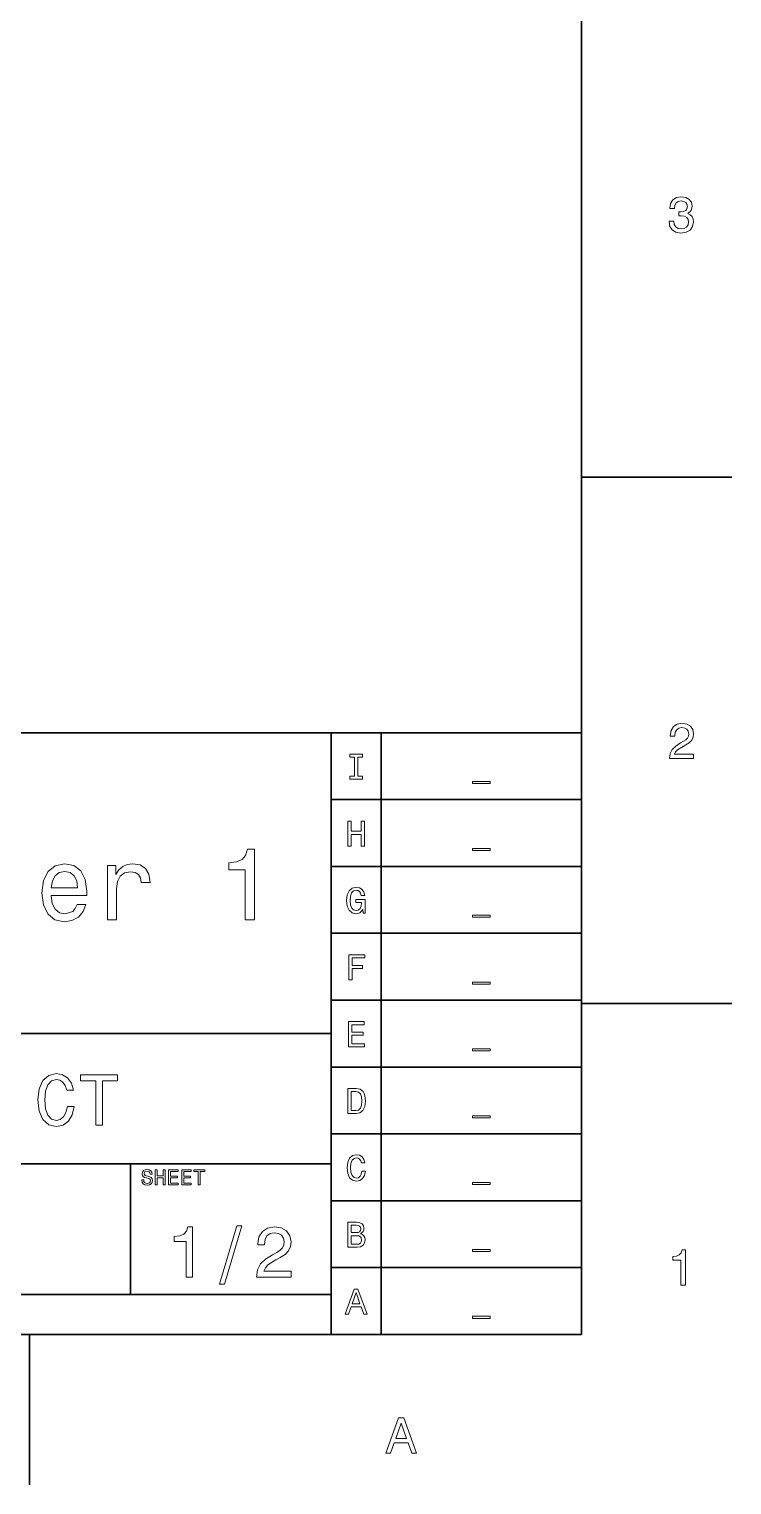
# Model space of a CAD drawing. Extents: x 0 to 1189, y 0 to 841.
# Drawn here: x 1113.9 to 1184, y 5 to 150.2 of the extents above; entities that cross this region are included whole.
import ezdxf

# ---------------------------------------------------------------- set-up
doc = ezdxf.new("R2010")
doc.units = 0

msp = doc.modelspace()

# ---------------------------------------------------------------- linework, layer by layer
at = {"color": 7, "lineweight": 35}
for p, q in [((1169, 20), (1169, 821)), ((979, 80), (1169, 80)), ((1144, 20), (1144, 80)), ((1149, 20), (1149, 80)), ((1169, 80), (1169, 20)), ((1144, 73.333336), (1169, 73.333336)), ((1144, 66.666664), (1169, 66.666664)), ((1144, 60), (1169, 60)), ((1144, 53.333332), (1169, 53.333332)), ((979, 50), (1144, 50)), ((1144, 46.666668), (1169, 46.666668)), ((1144, 40), (1169, 40)), ((979, 37), (1144, 37)), ((1144, 33.333332), (1169, 33.333332)), ((1144, 26.666666), (1169, 26.666666)), ((979, 24), (1144, 24)), ((20, 20), (1169, 20)), ((979, 20), (1169, 20))]:
    msp.add_line(p, q, dxfattribs=at)
at = {"color": 7, "lineweight": 35, "ltscale": 0.375}
for p, q in [((1169, 105.5), (1184, 105.5)), ((1169, 53), (1184, 53)), ((1113.900024, 20), (1113.900024, 5))]:
    msp.add_line(p, q, dxfattribs=at)
at = {"color": 7, "lineweight": 35, "ltscale": 0.325}
msp.add_line((1124, 24), (1124, 37), dxfattribs=at)
at = {"color": 7, "lineweight": 13}
for points in [[(1177.729004, 131.01622), (1177.729004, 130.980911), (1177.809692, 130.496765), (1178.046753, 130.133652), (1178.419922, 129.901657), (1178.914185, 129.815933), (1179.438721, 129.901657), (1179.832031, 130.123566), (1180.084229, 130.476593), (1180.175049, 130.930481), (1180.134644, 131.228027), (1180.023682, 131.470108), (1179.842163, 131.656708), (1179.600098, 131.792877), (1179.927856, 132.065216), (1180.043945, 132.498932), (1179.968262, 132.892303), (1179.751343, 133.18985), (1179.398315, 133.37645), (1178.914185, 133.442017), (1178.460327, 133.361313), (1178.112305, 133.13942), (1177.885376, 132.786392), (1177.809692, 132.317368), (1177.809692, 132.282074), (1178.258545, 132.282074), (1178.29895, 132.604828), (1178.430054, 132.836823), (1178.641846, 132.978027), (1178.939453, 133.028473), (1179.20166, 132.988113), (1179.393311, 132.882217), (1179.509277, 132.710739), (1179.554688, 132.47876), (1179.509277, 132.231628), (1179.388306, 132.065216), (1179.176514, 131.96434), (1178.889038, 131.934082), (1178.692261, 131.939133), (1178.692261, 131.54071), (1178.939453, 131.550797), (1179.257202, 131.505417), (1179.494141, 131.384369), (1179.635376, 131.187683), (1179.685791, 130.930481), (1179.630371, 130.63797), (1179.484131, 130.421112), (1179.252075, 130.284943), (1178.944458, 130.239563), (1178.626709, 130.289993), (1178.394775, 130.441284), (1178.248535, 130.683365), (1178.192993, 131.01622)], [(1177.769409, 77.416786), (1180.175049, 77.416786), (1180.175049, 77.850502), (1178.273682, 77.850502), (1178.379639, 78.087532), (1178.561157, 78.284218), (1179.120972, 78.642288), (1179.418579, 78.793587), (1179.751343, 79.010445), (1179.988403, 79.262604), (1180.124634, 79.560158), (1180.175049, 79.898056), (1180.089233, 80.321686), (1179.852295, 80.654541), (1179.489136, 80.866356), (1179.020142, 80.942001), (1178.536011, 80.85627), (1178.167847, 80.619232), (1177.930786, 80.240997), (1177.850098, 79.741714), (1177.850098, 79.671112), (1178.309082, 79.671112), (1178.309082, 79.711456), (1178.35437, 80.054398), (1178.490601, 80.306557), (1178.707397, 80.467941), (1178.994873, 80.523415), (1179.287354, 80.472984), (1179.504272, 80.346901), (1179.645508, 80.150215), (1179.695923, 79.903099), (1179.660645, 79.671112), (1179.564819, 79.474426), (1179.403442, 79.302956), (1179.181519, 79.151657), (1178.883911, 78.990273), (1178.389771, 78.677589), (1178.041748, 78.344742), (1177.834961, 77.941284), (1177.769409, 77.431915)], [(1146.334229, 75.659821), (1145.873169, 75.659821), (1145.873169, 75.357224), (1147.126709, 75.357224), (1147.126709, 75.659821), (1146.665649, 75.659821), (1146.665649, 77.554626), (1147.126709, 77.554626), (1147.126709, 77.857224), (1145.873169, 77.857224), (1145.873169, 77.554626), (1146.334229, 77.554626)], [(1158.132568, 75.140724), (1158.132568, 74.938995), (1159.867432, 74.938995), (1159.867432, 75.140724)], [(1145.664185, 68.690559), (1145.999268, 68.690559), (1145.999268, 69.864914), (1147.00061, 69.864914), (1147.00061, 68.690559), (1147.332031, 68.690559), (1147.332031, 71.190559), (1147.00061, 71.190559), (1147.00061, 70.171104), (1145.999268, 70.171104), (1145.999268, 71.190559), (1145.664185, 71.190559)], [(1135.430786, 61.333572), (1136.348633, 61.333572), (1136.348633, 68.384003), (1135.662842, 68.384003), (1135.481201, 67.76873), (1135.118164, 67.355186), (1134.563354, 67.113113), (1133.796753, 67.032417), (1133.796753, 66.316284), (1135.430786, 66.316284)], [(1158.132568, 68.47406), (1158.132568, 68.272331), (1159.867432, 68.272331), (1159.867432, 68.47406)], [(1116.084961, 63.78458), (1119.635376, 63.78458), (1119.645508, 64.198128), (1119.484131, 65.35807), (1119.040283, 66.225502), (1118.334229, 66.75), (1117.39624, 66.941643), (1116.478394, 66.739914), (1115.772339, 66.175072), (1115.318359, 65.257202), (1115.156982, 64.046829), (1115.30835, 62.806194), (1115.762207, 61.898415), (1116.45813, 61.333572), (1117.365967, 61.14193), (1118.15271, 61.273052), (1118.798218, 61.615993), (1119.272339, 62.160664), (1119.544678, 62.886887), (1118.667114, 62.886887), (1118.485596, 62.483429), (1118.223267, 62.180836), (1117.476929, 61.938759), (1116.901978, 62.049709), (1116.468262, 62.402737), (1116.185791, 62.977665), (1116.084961, 63.754322)], [(1121.713257, 61.333572), (1122.60083, 61.333572), (1122.60083, 64.430115), (1122.69165, 65.176514), (1122.963989, 65.71109), (1123.407715, 66.033859), (1124.002808, 66.144814), (1124.446655, 66.074203), (1124.779541, 65.872475), (1124.981201, 65.529541), (1125.05188, 65.065559), (1125.949585, 65.065559), (1125.828491, 65.882561), (1125.495605, 66.467575), (1124.940918, 66.820602), (1124.184448, 66.941643), (1123.670044, 66.860947), (1123.226196, 66.659218), (1122.832764, 66.316284), (1122.520142, 65.852303), (1122.520142, 66.75), (1121.713257, 66.75)], [(1116.084961, 64.530975), (1116.195923, 65.226944), (1116.468262, 65.741356), (1116.881836, 66.054031), (1117.426514, 66.164986), (1117.96106, 66.054031), (1118.374634, 65.741356), (1118.626709, 65.226944), (1118.717529, 64.530975)], [(1147.15918, 62.35891), (1147.220459, 62.023895), (1147.400513, 62.023895), (1147.400513, 63.37476), (1146.489136, 63.37476), (1146.489136, 63.068565), (1147.051147, 63.068565), (1147.051147, 63.046951), (1147.007813, 62.715538), (1146.892578, 62.470581), (1146.716064, 62.315681), (1146.496338, 62.265251), (1146.251343, 62.33009), (1146.060425, 62.524616), (1145.937988, 62.845222), (1145.894775, 63.284702), (1145.934326, 63.720581), (1146.056885, 64.041183), (1146.251343, 64.23571), (1146.514404, 64.304153), (1146.694458, 64.268135), (1146.842163, 64.167267), (1146.950195, 63.997959), (1147.011475, 63.771015), (1147.368042, 63.771015), (1147.274414, 64.116837), (1147.0979, 64.376198), (1146.849365, 64.534698), (1146.536011, 64.592339), (1146.125244, 64.502281), (1145.815552, 64.239311), (1145.617432, 63.825047), (1145.54895, 63.273895), (1145.617432, 62.719139), (1145.815552, 62.304874), (1146.1073, 62.041908), (1146.474731, 61.955452), (1146.680054, 61.984268), (1146.86377, 62.056316), (1147.022217, 62.182396)], [(1158.132568, 61.807396), (1158.132568, 61.605667), (1159.867432, 61.605667), (1159.867432, 61.807396)], [(1145.761475, 55.357231), (1146.096436, 55.357231), (1146.096436, 56.506367), (1147.148315, 56.506367), (1147.148315, 56.805359), (1146.096436, 56.805359), (1146.096436, 57.554638), (1147.389771, 57.554638), (1147.389771, 57.857231), (1145.761475, 57.857231)], [(1158.132568, 55.140732), (1158.132568, 54.939003), (1159.867432, 54.939003), (1159.867432, 55.140732)], [(1145.743408, 48.690563), (1147.328491, 48.690563), (1147.328491, 48.993156), (1146.074829, 48.993156), (1146.074829, 49.839699), (1147.191528, 49.839699), (1147.191528, 50.138691), (1146.074829, 50.138691), (1146.074829, 50.88797), (1147.299683, 50.88797), (1147.299683, 51.190563), (1145.743408, 51.190563)], [(1158.132568, 48.474064), (1158.132568, 48.272335), (1159.867432, 48.272335), (1159.867432, 48.474064)], [(1117.696045, 42.739914), (1117.55188, 42.134724), (1117.314209, 41.70245), (1116.982788, 41.435879), (1116.59375, 41.349422), (1116.125366, 41.479107), (1115.757935, 41.868153), (1115.513062, 42.502159), (1115.433716, 43.381123), (1115.513062, 44.25288), (1115.750732, 44.894089), (1116.118164, 45.283138), (1116.59375, 45.420029), (1116.939575, 45.34798), (1117.234863, 45.146252), (1117.465454, 44.822044), (1117.624023, 44.375359), (1118.30835, 44.375359), (1118.092285, 45.059795), (1117.717651, 45.578529), (1117.206055, 45.902737), (1116.59375, 46.018009), (1115.830078, 45.837894), (1115.24646, 45.333572), (1114.871826, 44.505043), (1114.742065, 43.381123), (1114.871826, 42.257202), (1115.24646, 41.428673), (1115.830078, 40.917145), (1116.59375, 40.744236), (1117.263672, 40.881123), (1117.804077, 41.262966), (1118.185913, 41.889767), (1118.387695, 42.739914)], [(1120.534668, 40.881123), (1121.19751, 40.881123), (1121.19751, 45.275936), (1122.710449, 45.275936), (1122.710449, 45.881123), (1119.014404, 45.881123), (1119.014404, 45.275936), (1120.534668, 45.275936)], [(1146.496338, 44.523895), (1145.664185, 44.523895), (1145.664185, 42.023895), (1146.496338, 42.023895), (1146.889038, 42.103146), (1147.180786, 42.344501), (1147.36084, 42.737152), (1147.425781, 43.273895), (1147.368042, 43.821445), (1147.296021, 44.037582), (1147.19519, 44.210495), (1146.903442, 44.444645), (1146.712524, 44.502281)], [(1146.471069, 44.224903), (1146.744873, 44.170868), (1146.932251, 44.005165), (1147.043945, 43.709774), (1147.079956, 43.273895), (1147.040283, 42.852425), (1146.928589, 42.557037), (1146.737671, 42.380524), (1146.471069, 42.322887), (1145.999268, 42.322887), (1145.999268, 44.224903)], [(1158.132568, 41.807396), (1158.132568, 41.605667), (1159.867432, 41.605667), (1159.867432, 41.807396)], [(1147.083496, 36.286625), (1147.011475, 35.984032), (1146.892578, 35.767895), (1146.726929, 35.634609), (1146.532349, 35.591381), (1146.298218, 35.656223), (1146.114502, 35.850746), (1145.992065, 36.167751), (1145.952393, 36.607231), (1145.992065, 37.04311), (1146.11084, 37.363716), (1146.294556, 37.558239), (1146.532349, 37.626682), (1146.705322, 37.59066), (1146.853027, 37.489796), (1146.968262, 37.327694), (1147.047485, 37.104351), (1147.389771, 37.104351), (1147.281616, 37.446568), (1147.09436, 37.705933), (1146.838501, 37.868038), (1146.532349, 37.925674), (1146.150513, 37.835617), (1145.858765, 37.583454), (1145.671387, 37.169189), (1145.606567, 36.607231), (1145.671387, 36.045273), (1145.858765, 35.631008), (1146.150513, 35.375244), (1146.532349, 35.288788), (1146.867432, 35.357231), (1147.137573, 35.548153), (1147.328491, 35.861553), (1147.429321, 36.286625)], [(1125.309082, 35.413544), (1125.112427, 35.413544), (1125.15564, 35.184437), (1125.263672, 35.01585), (1125.430176, 34.914265), (1125.654907, 34.877522), (1125.877563, 34.912102), (1126.043945, 35.007202), (1126.149902, 35.156338), (1126.188721, 35.353024), (1126.156372, 35.530258), (1126.065552, 35.64481), (1125.918579, 35.720459), (1125.721924, 35.776657), (1125.553345, 35.817722), (1125.443115, 35.865273), (1125.380371, 35.934437), (1125.360962, 36.042507), (1125.380371, 36.139767), (1125.436646, 36.213257), (1125.523071, 36.262966), (1125.641968, 36.280258), (1125.762939, 36.258644), (1125.858032, 36.200287), (1125.920776, 36.103024), (1125.95105, 35.97118), (1126.147705, 35.97118), (1126.147705, 35.975502), (1126.113159, 36.178673), (1126.011475, 36.329971), (1125.851563, 36.425072), (1125.635498, 36.457493), (1125.440918, 36.425072), (1125.289673, 36.334293), (1125.192383, 36.193802), (1125.157837, 36.012245), (1125.185913, 35.850143), (1125.268066, 35.739914), (1125.397705, 35.666424), (1125.574951, 35.610229), (1125.75, 35.560516), (1125.881836, 35.512966), (1125.961792, 35.443802), (1125.989868, 35.331409), (1125.963989, 35.216858), (1125.896973, 35.130402), (1125.79541, 35.076366), (1125.663574, 35.059078), (1125.516602, 35.082851), (1125.404175, 35.152016), (1125.332886, 35.264408)], [(1126.450317, 34.918587), (1126.651245, 34.918587), (1126.651245, 35.623199), (1127.252197, 35.623199), (1127.252197, 34.918587), (1127.45105, 34.918587), (1127.45105, 36.418587), (1127.252197, 36.418587), (1127.252197, 35.806915), (1126.651245, 35.806915), (1126.651245, 36.418587), (1126.450317, 36.418587)], [(1127.79895, 34.918587), (1128.75, 34.918587), (1128.75, 35.100143), (1127.997803, 35.100143), (1127.997803, 35.608067), (1128.667847, 35.608067), (1128.667847, 35.787464), (1127.997803, 35.787464), (1127.997803, 36.23703), (1128.732666, 36.23703), (1128.732666, 36.418587), (1127.79895, 36.418587)], [(1129.100098, 34.918587), (1130.051147, 34.918587), (1130.051147, 35.100143), (1129.29895, 35.100143), (1129.29895, 35.608067), (1129.968994, 35.608067), (1129.968994, 35.787464), (1129.29895, 35.787464), (1129.29895, 36.23703), (1130.033813, 36.23703), (1130.033813, 36.418587), (1129.100098, 36.418587)], [(1130.755737, 34.918587), (1130.95459, 34.918587), (1130.95459, 36.23703), (1131.408447, 36.23703), (1131.408447, 36.418587), (1130.299683, 36.418587), (1130.299683, 36.23703), (1130.755737, 36.23703)], [(1158.132568, 35.140732), (1158.132568, 34.939003), (1159.867432, 34.939003), (1159.867432, 35.140732)], [(1129.533203, 25.700289), (1130.188843, 25.700289), (1130.188843, 30.736313), (1129.698853, 30.736313), (1129.569214, 30.296831), (1129.309814, 30.001442), (1128.913574, 29.828531), (1128.365967, 29.770893), (1128.365967, 29.259367), (1129.533203, 29.259367)], [(1132.876099, 25.03026), (1133.373169, 25.03026), (1135.116699, 30.837177), (1134.612427, 30.837177)], [(1136.579224, 25.700289), (1140.015869, 25.700289), (1140.015869, 26.319885), (1137.299683, 26.319885), (1137.45105, 26.658503), (1137.710449, 26.939482), (1138.510132, 27.45101), (1138.935181, 27.667147), (1139.410645, 27.976946), (1139.749268, 28.337177), (1139.943848, 28.762249), (1140.015869, 29.244957), (1139.893433, 29.850143), (1139.55481, 30.325649), (1139.036011, 30.628242), (1138.365967, 30.736313), (1137.674438, 30.613834), (1137.148438, 30.275217), (1136.809814, 29.734871), (1136.69458, 29.021614), (1136.69458, 28.92075), (1137.35022, 28.92075), (1137.35022, 28.978386), (1137.415039, 29.4683), (1137.609497, 29.828531), (1137.919312, 30.059078), (1138.329956, 30.138329), (1138.747925, 30.066282), (1139.057617, 29.886168), (1139.259399, 29.605188), (1139.331421, 29.252163), (1139.281006, 28.92075), (1139.144165, 28.639771), (1138.913574, 28.394814), (1138.596558, 28.178675), (1138.171509, 27.948128), (1137.465454, 27.501442), (1136.968384, 27.025938), (1136.672974, 26.449568), (1136.579224, 25.721903)], [(1146.950195, 30.041426), (1147.202393, 30.250359), (1147.267212, 30.39085), (1147.288818, 30.563761), (1147.242065, 30.833933), (1147.101563, 31.028458), (1146.874634, 31.147333), (1146.557617, 31.190561), (1145.667847, 31.190561), (1145.667847, 28.690561), (1146.608032, 28.690561), (1146.942993, 28.740993), (1147.191528, 28.888687), (1147.346436, 29.122837), (1147.400513, 29.43984), (1147.368042, 29.652376), (1147.281616, 29.82889), (1147.141113, 29.958572)], [(1146.489136, 30.153097), (1145.999268, 30.153097), (1145.999268, 30.891569), (1146.517944, 30.891569), (1146.712524, 30.869957), (1146.849365, 30.805115), (1146.932251, 30.693443), (1146.96106, 30.527737), (1146.928589, 30.36203), (1146.842163, 30.246758), (1146.694458, 30.174711)], [(1146.568359, 28.989553), (1145.999268, 28.989553), (1145.999268, 29.850504), (1146.536011, 29.850504), (1146.762939, 29.825287), (1146.925049, 29.74964), (1147.022217, 29.619957), (1147.054688, 29.432636), (1147.022217, 29.234509), (1146.932251, 29.097622), (1146.780884, 29.014769)], [(1158.132568, 28.474064), (1158.132568, 28.272335), (1159.867432, 28.272335), (1159.867432, 28.474064)], [(1178.90918, 24.916786), (1179.368042, 24.916786), (1179.368042, 28.442001), (1179.025146, 28.442001), (1178.934326, 28.134365), (1178.752808, 27.927593), (1178.475464, 27.806557), (1178.092163, 27.766211), (1178.092163, 27.40814), (1178.90918, 27.40814)], [(1145.404785, 22.023895), (1145.736206, 22.023895), (1145.999268, 22.758766), (1146.99707, 22.758766), (1147.26001, 22.023895), (1147.598633, 22.023895), (1146.683716, 24.527498), (1146.316284, 24.527498)], [(1146.114502, 23.064962), (1146.5, 24.167267), (1146.885376, 23.064962)], [(1158.132568, 21.807398), (1158.132568, 21.605669), (1159.867432, 21.605669), (1159.867432, 21.807398)], [(1149.466797, 8.166786), (1149.930786, 8.166786), (1150.29895, 9.195604), (1151.695923, 9.195604), (1152.064087, 8.166786), (1152.538086, 8.166786), (1151.257202, 11.671829), (1150.742798, 11.671829)], [(1150.460327, 9.624279), (1151, 11.167507), (1151.539551, 9.624279)]]:
    msp.add_lwpolyline(points, close=True, dxfattribs=at)

doc.saveas('drawing.dxf')
